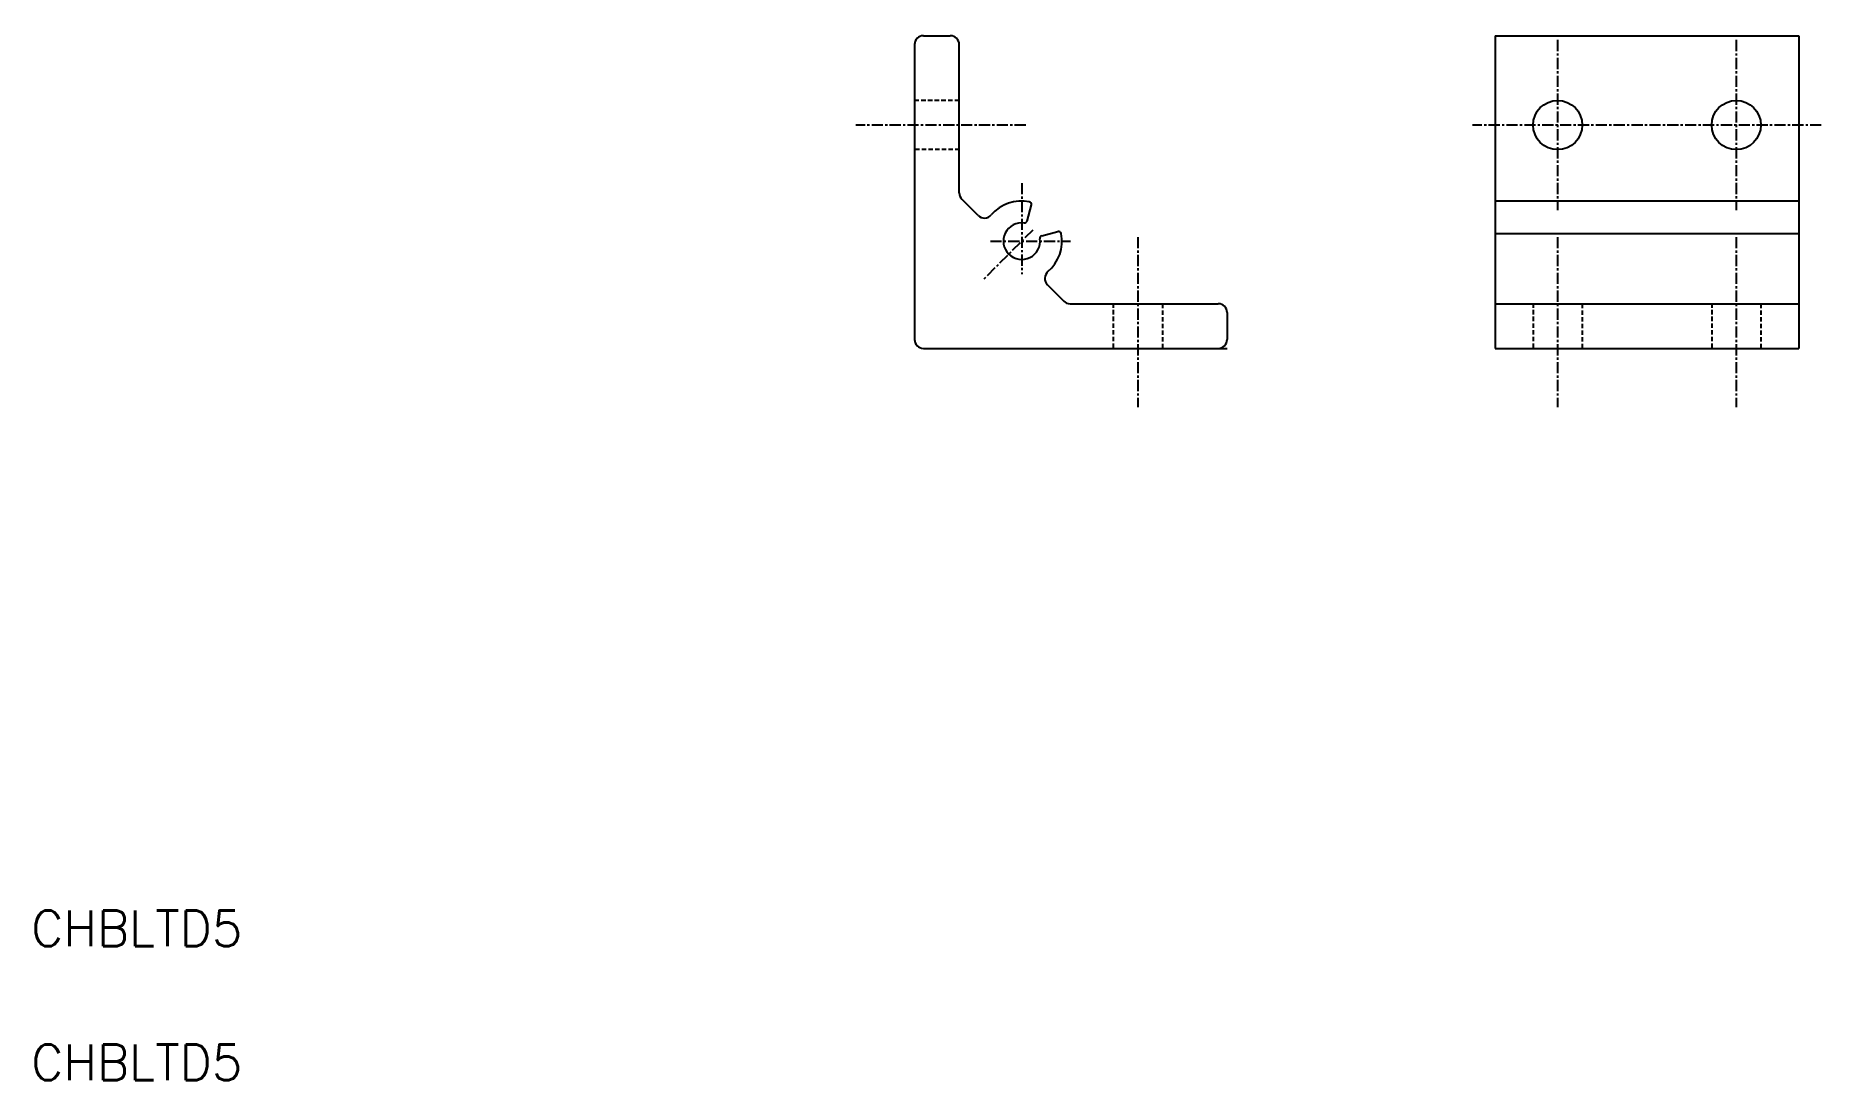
# Model space of a CAD drawing. Extents: x -98 to 102, y -82 to 35.
import ezdxf

# ---------------------------------------------------------------- set-up
doc = ezdxf.new("R2010")
doc.units = 0
doc.linetypes.add('CENTER', pattern=[2, 1.25, -0.25, 0.25, -0.25])
doc.linetypes.add('DASHED', pattern=[0.75, 0.5, -0.25])
doc.layers.get('0').update_dxf_attribs({"linetype": 'CONTINUOUS'})
doc.layers.add('CENTER', color=1, linetype='CENTER')
doc.styles.get("Standard").update_dxf_attribs({"font": 'txt.shx', "bigfont": 'bigfont.shx'})

msp = doc.modelspace()

# ---------------------------------------------------------------- linework, layer by layer
at = {"color": 7, "linetype": 'CONTINUOUS'}
for p, q in [((0, 34), (0, 1)), ((1, 35), (4, 35)), ((5, 17.41), (5, 34)), ((65, 35), (65, 0)), ((65, 35), (99, 35)), ((99, 35), (99, 0)), ((7.12, 14.88), (5.29, 16.71)), ((12.6, 14.25), (13.08, 16.05)), ((65, 16.5), (99, 16.5)), ((12.72, 14.7), (12.72, 14.7)), ((12.84, 15.15), (12.84, 15.15)), ((14.25, 12.6), (16.05, 13.08)), ((65, 12.85), (99, 12.85)), ((14.88, 7.12), (16.71, 5.29)), ((17.41, 5), (34, 5)), ((35, 4), (35, 1)), ((65, 5), (99, 5)), ((1, 0), (35, 0)), ((65, 0), (99, 0))]:
    msp.add_line(p, q, dxfattribs=at)
at = {"color": 3, "linetype": 'DASHED'}
for p, q in [((5, 27.75), (0, 27.75)), ((5.05, 22.25), (0.05, 22.25)), ((22.25, 5.05), (22.25, 0.05)), ((27.75, 5), (27.75, 0)), ((69.25, 5.05), (69.25, 0.05)), ((74.75, 5), (74.75, 0)), ((89.25, 5.05), (89.25, 0.05)), ((94.75, 5), (94.75, 0))]:
    msp.add_line(p, q, dxfattribs=at)
at = {"color": 7, "linetype": 'CONTINUOUS'}
for centre in [(72, 25), (92, 25)]:
    msp.add_circle(centre, 2.75, dxfattribs=at)
for centre, radius, start, end in [((1, 34), 1, 90, 180), ((4, 34), 1, 0, 90), ((6, 17.41), 1, 180, 225), ((12, 12), 4.5, 79.0958, 139.3191), ((12.79, 16.12), 0.3, 345, 79.0958), ((7.83, 15.59), 1, 225, 319.3191), ((12, 12), 2.05, 82.3339, 7.6653), ((12.31, 14.33), 0.3, 262.3339, 345), ((14.33, 12.31), 0.3, 105, 187.6653), ((12, 12), 4.5, 310.6809, 10.9038), ((16.12, 12.79), 0.3, 10.9038, 105), ((15.59, 7.83), 1, 130.6809, 225), ((17.41, 6), 1, 225, 270), ((34, 4), 1, 0, 90), ((1, 1), 1, 180, 270), ((34, 1), 1, 270, 0)]:
    msp.add_arc(centre, radius, start, end, dxfattribs=at)
at = {"layer": 'CENTER', "color": 1, "linetype": 'CENTER'}
for p, q in [((72, 34.52), (72, 15.48)), ((92, 34.52), (92, 15.48)), ((12.46, 25), (-6.57, 25)), ((87.52, 25), (62.48, 25)), ((101.52, 25), (76.48, 25)), ((12, 18.5), (12, 8.3)), ((13.24, 13.24), (7.59, 7.59)), ((8.49, 12), (17.45, 12)), ((25, 12.46), (25, -6.57)), ((72, 12.46), (72, -6.57)), ((92, 12.46), (92, -6.57))]:
    msp.add_line(p, q, dxfattribs=at)

# ---------------------------------------------------------------- texts
at = {"color": 7, "linetype": 'CONTINUOUS'}
for p in [(-98.9, -66.94), (-98.9, -81.94)]:
    msp.add_text('CHBLTD5', height=4, dxfattribs=at).set_placement(p)

doc.saveas('drawing.dxf')
